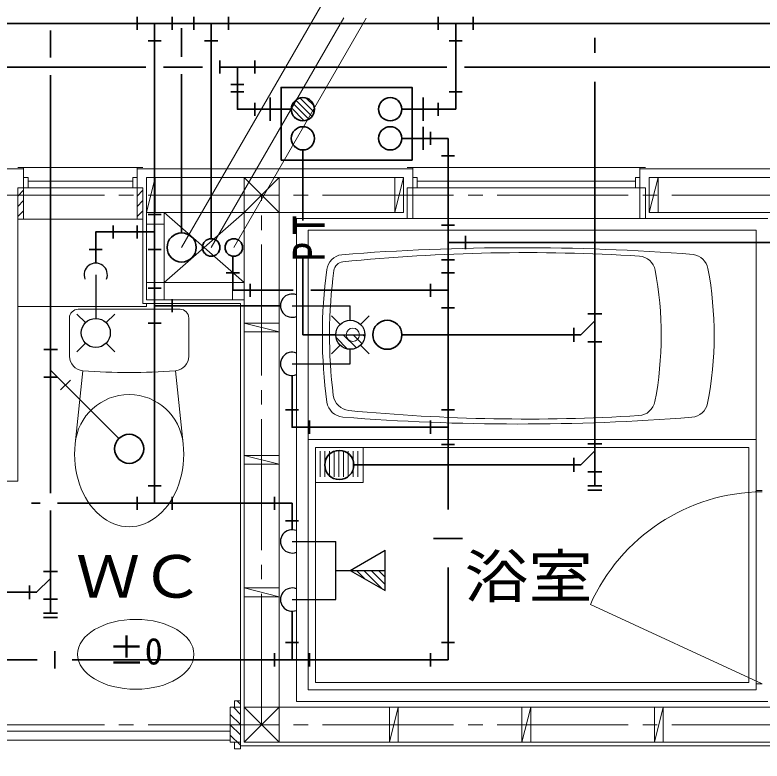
# Model space of a CAD drawing. Units: millimetres, scale not verified. Extents: x -10000 to 10000, y -6925 to 6925.
# Drawn here: x 1998 to 4565, y 2906 to 5470 of the extents above; entities that cross this region are included whole.
import ezdxf
from ezdxf.enums import TextEntityAlignment as Align

# ---------------------------------------------------------------- set-up
doc = ezdxf.new("R2010")
doc.units = ezdxf.units.MM
doc.header["$LTSCALE"] = 50
doc.linetypes.add('CHAIN2', pattern=[12, 9, -1, 1, -1])
for name, color, linetype, lineweight in [('1-0', 5, 'CHAIN2', 9), ('1-1', 5, 'Continuous', 9), ('1-2', 5, 'Continuous', 9), ('1-3', 5, 'Continuous', 9), ('1-5', 5, 'Continuous', 9), ('1-6', 5, 'Continuous', 9), ('1-A', 5, 'Continuous', 9), ('1-B', 5, 'Continuous', 9), ('7-1_給水', 4, 'Continuous', 35), ('7-2_給湯', 6, 'Continuous', 35), ('7-3_ガス', 2, 'Continuous', 35), ('7-4_排水', 3, 'Continuous', 35), ('7-B_記号', 7, 'Continuous', 25)]:
    doc.layers.add(name, color=color, linetype=linetype, lineweight=lineweight)
doc.styles.add('ＭＳ ゴシック', font='')
doc.styles.get('ＭＳ ゴシック').set_extended_font_data('MS Gothic')

msp = doc.modelspace()

# ---------------------------------------------------------------- linework, layer by layer
at = {"layer": '1-0'}
for p, q in [((2845.49, 3030.63), (2845.49, 4850.63)), ((8305.49, 3030.63), (-4434.51, 3030.63))]:
    msp.add_line(p, q, dxfattribs=at)
msp.add_lwpolyline([(8305.49, -3339.37), (8305.49, 4850.63), (115.49, 4850.63)], dxfattribs=at)
at = {"layer": '1-1'}
for p, q in [((25.49, 4940.63), (2027.99, 4940.63)), ((2417.99, 4940.63), (3365.49, 4940.63)), ((4145.49, 4940.63), (5547.99, 4940.63)), ((2007.99, 4768.13), (2007.99, 3868.13)), ((2437.99, 4768.13), (2437.99, 4478.13)), ((2772.99, 2958.13), (4737.99, 2958.13))]:
    msp.add_line(p, q, dxfattribs=at)
for points in [[(2437.99, 4478.13), (2772.99, 4478.13), (2772.99, 2958.13)], [(2007.99, 3868.13), (1400.99, 3868.13), (1400.99, 3103.13)]]:
    msp.add_lwpolyline(points, dxfattribs=at)
at = {"layer": '1-2'}
for p, q in [((2450.49, 4910.63), (3332.99, 4910.63)), ((2450.49, 4910.63), (2450.49, 4490.63)), ((2480.49, 4910.63), (2785.49, 4910.63)), ((2785.49, 4910.63), (2785.49, 2970.63)), ((2905.49, 4910.63), (2785.49, 4790.63)), ((2905.49, 4790.63), (2785.49, 4910.63)), ((2905.49, 4910.63), (2905.49, 2970.63)), ((3332.99, 4910.63), (3302.99, 4910.63)), ((3302.99, 4910.63), (3302.99, 4790.63)), ((3332.99, 4910.63), (3302.99, 4790.63)), ((3332.99, 4790.63), (3332.99, 4910.63)), ((4207.99, 4910.63), (4177.99, 4910.63)), ((4177.99, 4910.63), (5515.49, 4910.63)), ((4177.99, 4910.63), (4177.99, 4790.63)), ((4207.99, 4910.63), (4177.99, 4790.63)), ((4207.99, 4910.63), (4605.49, 4910.63)), ((4207.99, 4790.63), (4207.99, 4910.63)), ((2450.49, 4790.63), (2480.49, 4790.63)), ((2450.49, 4790.63), (3332.99, 4790.63)), ((2480.49, 4790.63), (2785.49, 4790.63)), ((2510.49, 4790.63), (2510.49, 4490.63)), ((3302.99, 4790.63), (3332.99, 4790.63)), ((4177.99, 4790.63), (4207.99, 4790.63)), ((4177.99, 4790.63), (5515.49, 4790.63)), ((4207.99, 4790.63), (4605.49, 4790.63)), ((2450.49, 4750.63), (2510.49, 4750.63)), ((2450.49, 4550.63), (2785.49, 4550.63)), ((2745.49, 4490.63), (2745.49, 4550.63)), ((2450.49, 4490.63), (2785.49, 4490.63)), ((2785.49, 4410.63), (2785.49, 4380.63)), ((2905.49, 4410.63), (2785.49, 4410.63)), ((2785.49, 4410.63), (2905.49, 4380.63)), ((2905.49, 4380.63), (2905.49, 4410.63)), ((2785.49, 4380.63), (2905.49, 4380.63)), ((2785.49, 3955.63), (2785.49, 3925.63)), ((2905.49, 3955.63), (2785.49, 3955.63)), ((2785.49, 3955.63), (2905.49, 3925.63)), ((2905.49, 3925.63), (2905.49, 3955.63)), ((2785.49, 3925.63), (2905.49, 3925.63)), ((2785.49, 3500.63), (2785.49, 3470.63)), ((2905.49, 3500.63), (2785.49, 3500.63)), ((2785.49, 3500.63), (2905.49, 3470.63)), ((2905.49, 3470.63), (2905.49, 3500.63)), ((2785.49, 3470.63), (2905.49, 3470.63)), ((2785.49, 3090.63), (4725.49, 3090.63)), ((2905.49, 3090.63), (2785.49, 2970.63)), ((2905.49, 2970.63), (2785.49, 3090.63)), ((3315.49, 3090.63), (3285.49, 3090.63)), ((3285.49, 3090.63), (3285.49, 2970.63)), ((3315.49, 3090.63), (3285.49, 2970.63)), ((3315.49, 2970.63), (3315.49, 3090.63)), ((3770.49, 3090.63), (3740.49, 3090.63)), ((3740.49, 3090.63), (3740.49, 2970.63)), ((3770.49, 3090.63), (3740.49, 2970.63)), ((3770.49, 2970.63), (3770.49, 3090.63)), ((4225.49, 3090.63), (4195.49, 3090.63)), ((4195.49, 3090.63), (4195.49, 2970.63)), ((4225.49, 3090.63), (4195.49, 2970.63)), ((4225.49, 2970.63), (4225.49, 3090.63)), ((2785.49, 2970.63), (4725.49, 2970.63)), ((3285.49, 2970.63), (3315.49, 2970.63)), ((3740.49, 2970.63), (3770.49, 2970.63)), ((4195.49, 2970.63), (4225.49, 2970.63))]:
    msp.add_line(p, q, dxfattribs=at)
for points in [[(2480.49, 4910.63), (2450.49, 4910.63), (2450.49, 4790.63)], [(2480.49, 4790.63), (2480.49, 4910.63), (2450.49, 4790.63)]]:
    msp.add_lwpolyline(points, dxfattribs=at)
for points in [[(2785.49, 4790.63), (2905.49, 4790.63), (2905.49, 4910.63), (2785.49, 4910.63)], [(2785.49, 2970.63), (2905.49, 2970.63), (2905.49, 3090.63), (2785.49, 3090.63)]]:
    msp.add_lwpolyline(points, close=True, dxfattribs=at)
at = {"layer": '1-3'}
for p, q in [((2007.99, 4945.63), (2042.99, 4945.63)), ((2437.99, 4945.63), (2007.99, 4945.63)), ((2027.99, 4875.63), (2027.99, 4945.63)), ((2027.99, 4945.63), (2027.99, 4768.13)), ((2402.99, 4945.63), (2042.99, 4945.63)), ((2417.99, 4875.63), (2417.99, 4945.63)), ((2417.99, 4945.63), (2417.99, 4768.13)), ((3345.49, 4945.63), (4165.49, 4945.63)), ((3365.49, 4770.63), (3365.49, 4945.63)), ((3380.49, 4945.63), (4130.49, 4945.63)), ((4165.49, 4945.63), (4130.49, 4945.63)), ((4145.49, 4770.63), (4145.49, 4945.63)), ((2402.99, 4898.63), (2042.99, 4898.63)), ((3380.49, 4898.63), (4130.49, 4898.63)), ((2007.99, 4875.63), (2042.99, 4875.63)), ((2007.99, 4875.63), (2007.99, 4768.13)), ((2437.99, 4875.63), (2007.99, 4875.63)), ((2007.99, 4847.23), (2027.99, 4867.23)), ((2402.99, 4875.63), (2042.99, 4875.63)), ((2417.99, 4847.23), (2437.99, 4867.23)), ((2437.99, 4875.63), (2437.99, 4768.13)), ((3345.49, 4875.63), (4165.49, 4875.63)), ((3365.49, 4875.63), (3365.49, 4770.63)), ((3380.49, 4875.63), (4130.49, 4875.63)), ((4165.49, 4875.63), (4130.49, 4875.63)), ((4145.49, 4875.63), (4145.49, 4770.63)), ((2007.99, 4811.88), (2027.99, 4831.88)), ((2417.99, 4811.88), (2437.99, 4831.88)), ((2007.99, 4776.52), (2027.99, 4796.52)), ((2417.99, 4776.52), (2437.99, 4796.52)), ((2007.99, 4768.13), (2027.99, 4768.13)), ((2437.99, 4768.13), (2007.99, 4768.13)), ((2417.99, 4768.13), (2027.99, 4768.13)), ((2772.99, 3113.13), (2752.99, 3113.13)), ((2752.99, 3090.63), (2752.99, 3113.13)), ((2761.55, 3113.13), (2772.99, 3101.69)), ((2772.99, 3113.13), (2772.99, 2948.13)), ((2737.99, 3090.63), (2737.99, 2970.63)), ((2737.99, 3090.63), (2772.99, 3090.63)), ((2748.7, 3090.63), (2772.99, 3066.34)), ((2737.99, 3065.98), (2772.99, 3030.98)), ((2737.99, 3030.63), (2772.99, 2995.63)), ((1917.99, 3008.13), (2737.99, 3008.13)), ((2737.99, 2995.27), (2772.99, 2960.27)), ((2737.99, 2978.13), (1917.99, 2978.13)), ((2737.99, 2970.63), (2772.99, 2970.63)), ((2752.99, 2970.63), (2752.99, 2948.13)), ((2772.99, 2948.13), (2752.99, 2948.13))]:
    msp.add_line(p, q, dxfattribs=at)
for points in [[(2042.99, 4875.63), (2042.99, 4910.63), (2027.99, 4910.63)], [(2402.99, 4875.63), (2402.99, 4910.63), (2417.99, 4910.63)], [(3380.49, 4875.63), (3380.49, 4910.63), (3365.49, 4910.63)], [(4130.49, 4875.63), (4130.49, 4910.63), (4145.49, 4910.63)], [(3365.49, 4770.63), (3345.49, 4770.63), (3345.49, 4875.63)], [(4145.49, 4770.63), (4165.49, 4770.63), (4165.49, 4875.63)]]:
    msp.add_lwpolyline(points, dxfattribs=at)
at = {"layer": '1-5'}
msp.add_lwpolyline([(2007.99, 4468.13), (2450.49, 4468.13), (2450.49, 4478.13)], dxfattribs=at)
at = {"layer": '1-6'}
for p, q in [((2965.49, 4770.63), (2965.49, 3110.63)), ((4585.49, 4770.63), (2965.49, 4770.63)), ((3005.48, 4730.63), (3005.48, 3150.63)), ((4545.49, 4730.63), (3005.49, 4730.63)), ((4545.49, 4730.63), (4545.49, 3150.63)), ((2215.49, 4458.13), (2565.49, 4458.13)), ((2185.49, 4428.13), (2185.49, 4296.88)), ((2595.49, 4428.13), (2595.49, 4296.88)), ((2231.49, 4247.04), (2204.84, 3995.97)), ((2549.48, 4247.04), (2576.13, 3995.97)), ((3005.49, 4010.63), (4545.49, 4010.63)), ((3030.49, 3175.63), (3030.49, 3983.33)), ((3030.49, 3983.33), (4520.49, 3983.33)), ((3194.7, 3863.26), (3194.7, 3983.33)), ((4520.49, 3983.33), (4520.49, 3175.63)), ((3047.11, 3970.56), (3047.11, 3883.03)), ((3063.2, 3970.56), (3063.2, 3883.03)), ((3079.3, 3970.56), (3079.3, 3883.03)), ((3095.4, 3970.56), (3095.4, 3883.03)), ((3111.5, 3970.56), (3111.5, 3883.03)), ((3127.59, 3970.56), (3127.59, 3883.03)), ((3143.69, 3970.56), (3143.69, 3883.03)), ((3159.79, 3970.56), (3159.79, 3883.03)), ((3175.89, 3970.56), (3175.89, 3883.03)), ((3030.49, 3863.26), (3194.7, 3863.26)), ((4545.49, 3835.81), (4565.49, 3835.81)), ((4565.43, 3170.63), (3975.43, 3443.53)), ((3030.49, 3175.63), (4520.49, 3175.63)), ((4545.49, 3170.63), (4565.49, 3170.63)), ((4545.49, 3150.63), (3005.49, 3150.63)), ((2965.49, 3110.63), (4585.49, 3110.63))]:
    msp.add_line(p, q, dxfattribs=at)
msp.add_circle((3159.09, 4370.64), 22.83, dxfattribs=at)
for centre, radius, start, end in [((3729.71, -3030.43), 7700.37, 85.54051, 94.53333), ((3756.09, -1711.58), 6364.46, 86.50717, 95.69641), ((3129.11, 4586.39), 60, 97.69463, 172.25793), ((3129.11, 4586.39), 35.39, 97.69463, 172.25793), ((4139.37, 4581.23), 60, 10.61969, 85.73032), ((4320.52, 4587.15), 60, 10.68852, 82.41104), ((3166.62, 4369.36), 1234.27, 349.07478, 10.68852), ((4725.45, 4369.36), 1671.03, 172.25793, 187.91241), ((4725.45, 4369.36), 1646.41, 172.25792, 187.21577), ((3009.41, 4369.36), 1209.65, 349.13503, 10.61969), ((2215.49, 4428.13), 30, 90, 180), ((2565.49, 4428.13), 30, 0, 90), ((2235.49, 4296.88), 50, 180, 265.41591), ((2545.49, 4296.88), 50, 274.58408, 0), ((2390.49, 6230.06), 1989.39, 265.41591, 274.58408), ((2390.49, 3978.85), 186.44, 5.269, 174.73099), ((3151.6, 4170.1), 60, 187.21577, 264.49788), ((3129.76, 4147.59), 60, 187.91241, 265.49635), ((4138.46, 4152.66), 60, 273.4771, 349.13503), ((4319.61, 4146.8), 60, 274.42815, 349.07478), ((3756.09, 10445.51), 6364.46, 264.49788, 273.4771), ((3729.71, 11764.36), 7700.37, 265.49635, 274.42815), ((4572.93, 3177.27), 654.14, 90.65251, 155.98112)]:
    msp.add_arc(centre, radius, start, end, dxfattribs=at)
msp.add_ellipse((2390.49, 3960.94), major_axis=(0, -250), ratio=0.75, start_param=4.5717762, end_param=7.9945941, dxfattribs=at)
at = {"layer": '1-B'}
for p, q in [((2510.49, 4550.63), (2785.49, 4790.63)), ((2785.49, 4550.63), (2510.49, 4790.63))]:
    msp.add_line(p, q, dxfattribs=at)
msp.add_ellipse((2413.14, 3272.66), major_axis=(200, 0), ratio=0.6, dxfattribs=at)
at = {"layer": '7-1_給水'}
for p, q in [((2418.08, 5463.13), (2418.08, 5418.13)), ((2538.08, 5463.13), (2538.08, 5418.13)), ((2612.47, 5463.13), (2612.47, 5418.13)), ((2732.47, 5463.13), (2732.47, 5418.13)), ((3452.63, 5463.13), (3452.63, 5418.13)), ((3572.63, 5463.13), (3572.63, 5418.13)), ((-424.51, 5440.63), (5854.14, 5440.63)), ((2478.08, 5440.63), (2478.08, 3791.69)), ((2672.47, 5440.63), (2672.47, 4700.63)), ((3512.63, 5440.63), (3512.63, 5145.63)), ((2500.58, 5380.63), (2455.58, 5380.63)), ((2694.97, 5380.63), (2649.97, 5380.63)), ((3535.13, 5380.63), (3490.13, 5380.63)), ((3490.13, 5205.63), (3535.13, 5205.63)), ((3313.66, 5176), (3317.99, 5171.66)), ((3400.4, 5185.63), (3400.4, 5105.63)), ((3452.63, 5123.13), (3452.63, 5168.13)), ((3327.63, 5145.63), (3512.63, 5145.63)), ((2961.59, 5015.26), (2957.26, 5019.59)), ((3313.66, 5015.26), (3317.99, 5019.59)), ((2455.58, 4783.81), (2500.58, 4783.81)), ((2335.77, 4746.31), (2335.77, 4701.31)), ((2418.08, 4701.31), (2418.08, 4746.31)), ((2478.08, 4723.81), (2451.4, 4723.81)), ((2298.27, 4663.81), (2253.27, 4663.81)), ((2455.58, 4663.81), (2500.58, 4663.81)), ((2455.58, 4530.63), (2500.58, 4530.63)), ((2538.08, 4493.13), (2538.08, 4448.13)), ((2478.08, 4470.63), (2910.49, 4470.63)), ((2455.58, 4410.63), (2500.58, 4410.63)), ((2455.58, 3851.69), (2500.58, 3851.69)), ((2418.08, 3814.19), (2418.08, 3769.19)), ((2538.08, 3814.19), (2538.08, 3769.19)), ((2890.49, 3769.19), (2890.49, 3814.19)), ((2054.56, 3791.69), (2084.56, 3791.69)), ((2144.56, 3791.69), (2950.49, 3791.69)), ((2950.49, 3700.63), (2950.49, 3791.69)), ((2972.99, 3731.69), (2927.99, 3731.69))]:
    msp.add_line(p, q, dxfattribs=at)
at = {"layer": '7-1_給水', "color": 134, "lineweight": 9}
for p, q in [((2672.47, 4670.63), (3127.95, 5459.55)), ((2750.23, 4670.63), (3205.35, 5458.92))]:
    msp.add_line(p, q, dxfattribs=at)
at = {"layer": '7-1_給水'}
msp.add_lwpolyline([(2478.08, 4723.81), (2275.77, 4723.81), (2275.77, 4616.95)], dxfattribs=at)
for centre, radius in [((3287.63, 5145.63), 40), ((2672.47, 4670.63), 30)]:
    msp.add_circle(centre, radius, dxfattribs=at)
at = {"layer": '7-2_給湯'}
for p, q in [((3400.4, 5005.63), (3400.4, 5085.63)), ((3426.47, 5023.13), (3426.47, 5068.13)), ((3486.47, 5045.63), (3327.63, 5045.63)), ((3486.47, 5045.63), (3486.47, 3770.43)), ((2987.63, 4763.18), (2987.63, 5005.63)), ((3508.97, 4985.63), (3463.97, 4985.63)), ((3463.97, 4747.58), (3508.97, 4747.58)), ((3546.47, 4710.08), (3546.47, 4665.08)), ((3486.47, 4687.58), (5015.3, 4687.58)), ((2746.72, 4523.6), (2746.72, 4640.83)), ((2987.63, 4370.63), (2987.63, 4643.18)), ((3463.97, 4627.58), (3508.97, 4627.58)), ((2724.22, 4583.6), (2769.22, 4583.6)), ((3463.97, 4583.6), (3508.97, 4583.6)), ((2806.72, 4546.1), (2806.72, 4501.1)), ((3426.47, 4501.1), (3426.47, 4546.1)), ((2954.64, 4523.6), (2746.72, 4523.6)), ((3486.47, 4523.6), (3014.64, 4523.6)), ((3463.97, 4463.6), (3508.97, 4463.6)), ((3100.49, 4370.63), (2987.63, 4370.63)), ((2927.99, 4113.01), (2972.99, 4113.01)), ((3463.97, 4113.01), (3508.97, 4113.01)), ((3010.49, 4075.51), (3010.49, 4030.51)), ((3426.47, 4030.51), (3426.47, 4075.51)), ((3486.47, 4053.01), (3193.05, 4053.01)), ((3463.97, 3993.01), (3508.97, 3993.01)), ((3436.47, 3670.43), (3536.47, 3670.43)), ((3486.47, 3570.43), (3486.47, 3253.71)), ((2950.48, 3253.71), (2950.48, 3420.63)), ((2927.98, 3313.71), (2972.98, 3313.71)), ((3463.97, 3313.71), (3508.97, 3313.71)), ((2134.6, 3283.71), (2134.6, 3223.71)), ((2890.48, 3276.21), (2890.48, 3231.21)), ((3010.48, 3276.21), (3010.48, 3231.21)), ((3426.47, 3231.21), (3426.47, 3276.21)), ((2074.6, 3253.71), (1313.49, 3253.71)), ((3486.47, 3253.71), (2194.6, 3253.71))]:
    msp.add_line(p, q, dxfattribs=at)
msp.add_lwpolyline([(3486.47, 4053.01), (2950.49, 4053.01), (2950.49, 4230.63)], dxfattribs=at)
for centre, radius in [((2987.63, 5045.63), 40), ((3287.63, 5045.63), 40), ((2750.23, 4670.63), 30)]:
    msp.add_circle(centre, radius, dxfattribs=at)
at = {"layer": '7-3_ガス'}
for p, q in [((820.49, 5290.63), (2448.08, 5290.63)), ((2508.08, 5290.63), (2642.47, 5290.63)), ((2702.47, 5290.63), (3482.63, 5290.63)), ((2702.63, 5268.13), (2702.63, 5313.13)), ((2822.63, 5268.13), (2822.63, 5313.13)), ((3542.63, 5290.63), (5205.3, 5290.63)), ((2785.13, 5230.63), (2740.13, 5230.63)), ((2740.13, 5205.63), (2785.13, 5205.63)), ((2822.63, 5168.13), (2822.63, 5123.13)), ((2874.85, 5105.63), (2874.85, 5185.63)), ((3008.04, 5111.23), (2953.23, 5166.05)), ((3019.3, 5121.19), (2963.19, 5177.3)), ((3026.3, 5135.4), (2977.4, 5184.3)), ((3026, 5156.91), (2998.91, 5184)), ((2992.18, 5105.89), (2947.88, 5150.18)), ((2961.59, 5115.26), (2957.26, 5119.59))]:
    msp.add_line(p, q, dxfattribs=at)
msp.add_lwpolyline([(2947.62, 5145.63), (2762.63, 5145.63), (2762.63, 5290.63)], dxfattribs=at)
msp.add_lwpolyline([(2912.63, 4970.63), (3362.63, 4970.63), (3362.63, 5220.63), (2912.63, 5220.63)], close=True, dxfattribs=at)
msp.add_circle((2987.63, 5145.63), 40, dxfattribs=at)
at = {"layer": '7-4_排水', "color": 134, "lineweight": 9}
msp.add_line((2570.87, 4670.63), (3220.87, 5796.46), dxfattribs=at)
at = {"layer": '7-4_排水'}
for p, q in [((2570.87, 5325.58), (2570.87, 5423.94)), ((2120.6, 5322.98), (2120.6, 5416.15)), ((3990.61, 5339.87), (3990.61, 5390.66)), ((2570.87, 4720.63), (2570.87, 5265.58)), ((2120.6, 3978.85), (2120.6, 5262.98)), ((2120.6, 3826.34), (2120.6, 5262.98)), ((3990.61, 3851.3), (3990.61, 5239.87)), ((3966.61, 4442.63), (4014.61, 4442.63)), ((3918.61, 4346.63), (3918.61, 4394.63)), ((3966.61, 4346.63), (4014.61, 4346.63)), ((2144.36, 4320.01), (2096.84, 4320.01)), ((2355.13, 4014.21), (2120.6, 4248.73)), ((2144.36, 4224.97), (2096.84, 4224.97)), ((2188.49, 4214.79), (2154.54, 4180.85)), ((3966.61, 3995.3), (4014.61, 3995.3)), ((3918.61, 3899.3), (3918.61, 3947.3)), ((3966.61, 3899.3), (4014.61, 3899.3)), ((3966.61, 3851.3), (4014.61, 3851.3)), ((3966.61, 3836.3), (4014.61, 3836.3)), ((2120.6, 3413.63), (2120.6, 3766.34)), ((2096.6, 3557.63), (2144.6, 3557.63)), ((2048.6, 3461.63), (2048.6, 3509.63)), ((2096.6, 3461.63), (2144.6, 3461.63)), ((2096.6, 3413.63), (2144.6, 3413.63)), ((2096.6, 3398.63), (2144.6, 3398.63))]:
    msp.add_line(p, q, dxfattribs=at)
for points in [[(3327.72, 4370.63), (3942.61, 4370.63), (3990.61, 4418.63)], [(3162.59, 3923.3), (3942.61, 3923.3), (3990.61, 3971.3)], [(1643.94, 3485.63), (2072.6, 3485.63), (2120.6, 3533.63)]]:
    msp.add_lwpolyline(points, dxfattribs=at)
for centre in [(2570.87, 4670.63), (3277.72, 4370.63), (2390.49, 3978.85), (3112.59, 3923.3)]:
    msp.add_circle(centre, 50, dxfattribs=at)
at = {"layer": '7-B_記号'}
for p, q in [((2275.77, 4576.95), (2275.77, 4426.95)), ((2950.49, 4470.63), (3150.48, 4470.63)), ((3150.48, 4420.63), (3150.48, 4470.63)), ((2210.77, 4441.95), (2240.41, 4412.3)), ((2311.12, 4412.3), (2340.77, 4441.95)), ((3115.13, 4405.98), (3085.49, 4435.63)), ((3185.84, 4405.98), (3215.49, 4435.63)), ((3100.49, 4370.63), (3200.49, 4370.63)), ((3171.41, 4325.21), (3125.99, 4370.63)), ((3190.25, 4340.31), (3159.94, 4370.63)), ((3200.1, 4364.41), (3193.88, 4370.63)), ((2240.41, 4341.59), (2210.77, 4311.95)), ((2311.12, 4341.59), (2340.77, 4311.95)), ((3141.18, 4321.5), (3101.36, 4361.32)), ((3085.49, 4305.63), (3115.13, 4335.27)), ((3150.48, 4270.63), (3150.48, 4320.63)), ((3185.84, 4335.27), (3215.49, 4305.63)), ((2950.49, 4270.63), (3150.48, 4270.63)), ((2950.49, 3660.63), (3100.49, 3660.63)), ((3100.49, 3460.63), (3100.49, 3660.63)), ((3150.49, 3560.63), (3270.49, 3629.91)), ((3100.49, 3560.63), (3270.49, 3560.63)), ((3200.22, 3531.91), (3171.5, 3560.63)), ((3260.45, 3497.14), (3196.96, 3560.63)), ((3270.49, 3512.56), (3222.42, 3560.63)), ((3270.49, 3538.01), (3247.87, 3560.63)), ((2950.49, 3460.63), (3100.49, 3460.63))]:
    msp.add_line(p, q, dxfattribs=at)
msp.add_lwpolyline([(3150.49, 3560.63), (3270.49, 3491.34), (3270.49, 3629.91)], dxfattribs=at)
for centre in [(2275.77, 4376.95), (3150.48, 4370.63)]:
    msp.add_circle(centre, 50, dxfattribs=at)
for centre, start, end in [((2275.77, 4576.95), 337.97569, 202.02431), ((2950.49, 4470.63), 67.97575, 292.02425), ((2950.49, 4270.63), 67.9753, 292.0247), ((2950.49, 3660.63), 67.97575, 292.02425), ((2950.48, 3460.63), 67.9753, 292.0247)]:
    msp.add_arc(centre, 40, start, end, dxfattribs=at)

# ---------------------------------------------------------------- texts
at = {"layer": '1-A', "style": 'ＭＳ ゴシック', "width": 1.1}
for s, p in [('浴室', (3542.99, 3423.13)), ('ＷＣ', (2207.99, 3423.13))]:
    msp.add_text(s, height=146.6, dxfattribs=at).set_placement(p, align=Align.BOTTOM_LEFT)
at = {"layer": '1-B', "style": 'ＭＳ ゴシック'}
msp.add_text('±0', height=91.64, dxfattribs=at).set_placement((2319.39, 3210.16), align=Align.BOTTOM_LEFT)
at = {"layer": '7-2_給湯', "color": 7, "insert": (3062.63, 4621.93), "char_height": 110, "attachment_point": 7, "rotation": 90, "style": 'ＭＳ ゴシック'}
msp.add_mtext('\\T1.36;\\W0.9;PT', dxfattribs=at)

doc.saveas('drawing.dxf')
